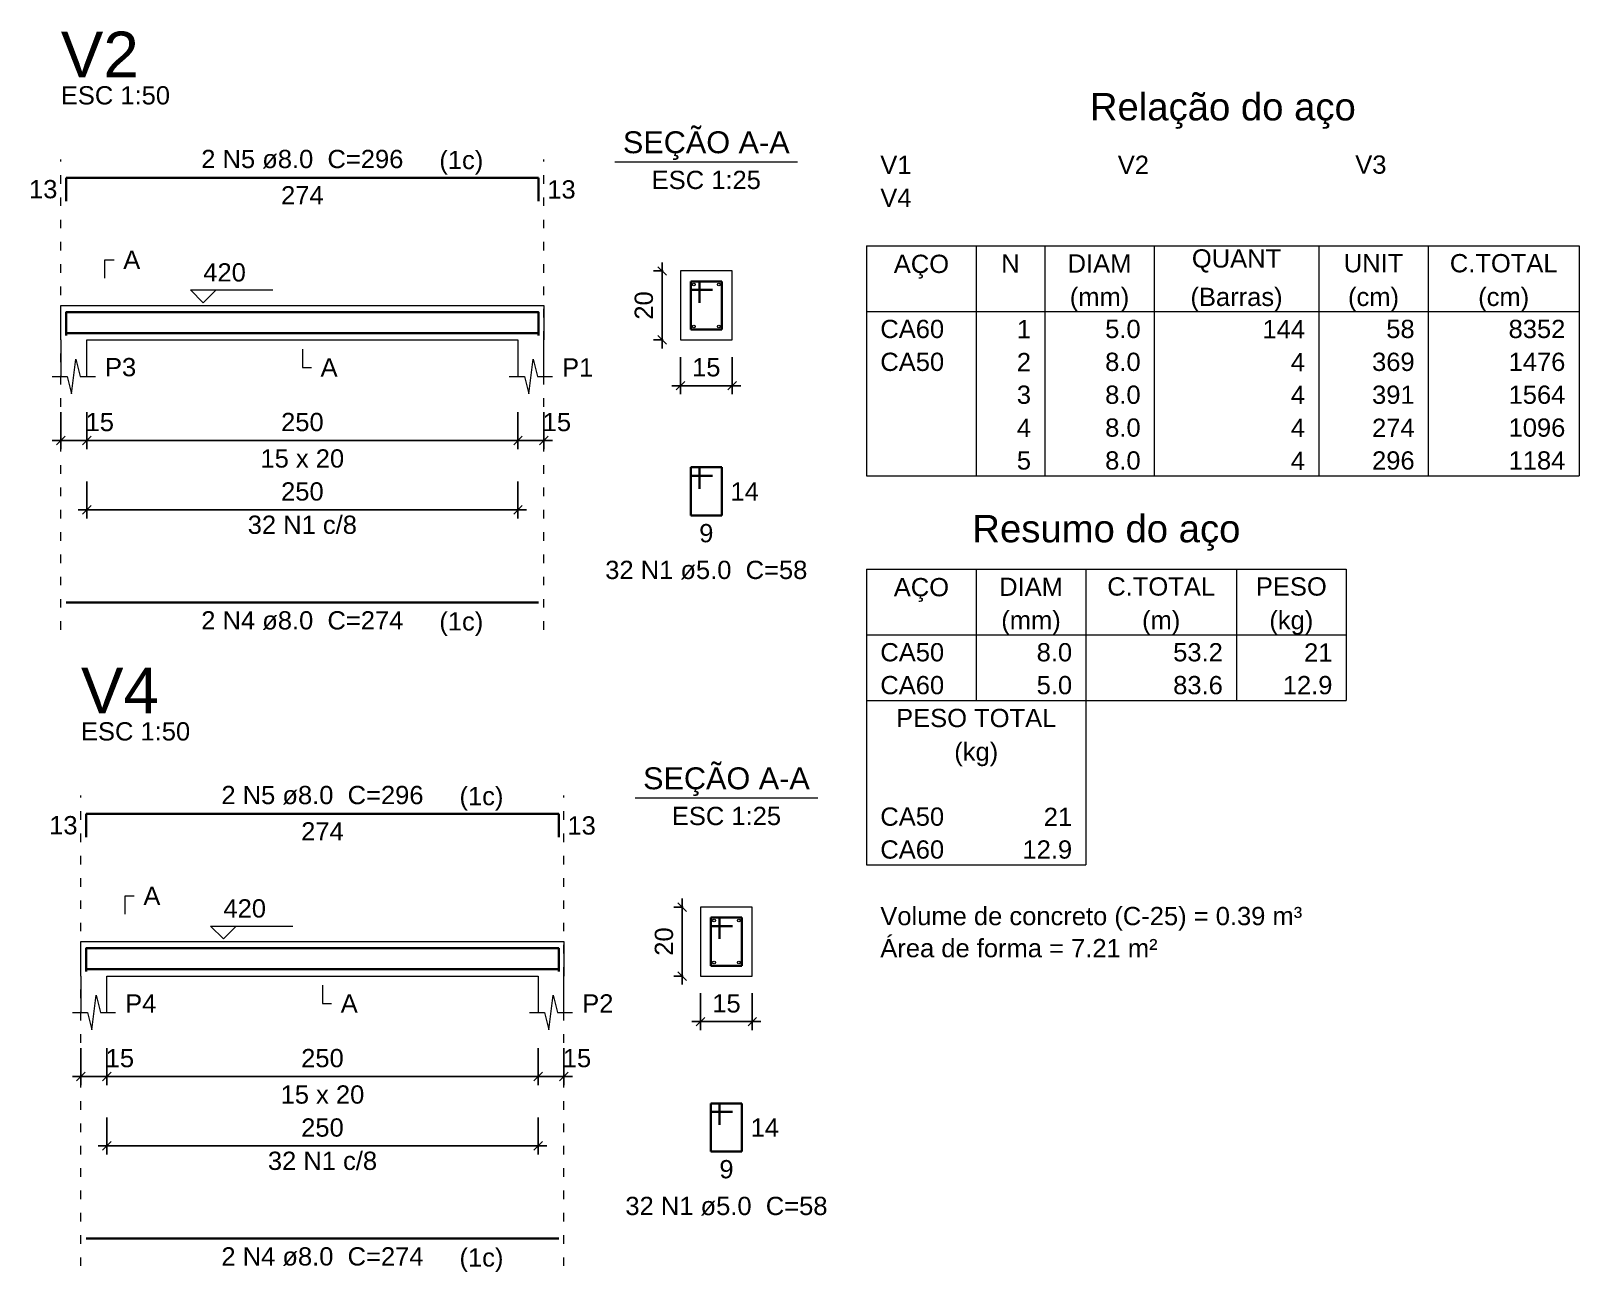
# Model space of a CAD drawing. Header units: millimetres. Extents: x 6 to 142, y -85 to 56.
# Drawn here: x 107 to 124.95, y -15.83 to -1.44 of the extents above; entities that cross this region are included whole.
import ezdxf

# ---------------------------------------------------------------- set-up
doc = ezdxf.new("R2010")
doc.units = ezdxf.units.MM
doc.linetypes.add('DOT2', pattern=[3.175, 0, -3.175])
for name, color, linetype, lineweight in [('DT-Barras na forma', 2, 'Continuous', 30), ('DT-Barras no corte', 5, 'Continuous', 5), ('DT-Barras rebatidas', 2, 'Continuous', 30), ('DT-Cotas', 9, 'Continuous', 5), ('DT-Forma', 5, 'Continuous', 5), ('DT-Pontilhado', 9, 'DOT2', 5), ('DT-Relação do aço', 9, 'Continuous', 5), ('DT-Textos', 7, 'Continuous', 5), ('DT-Título', 3, 'Continuous', 20)]:
    doc.layers.add(name, color=color, linetype=linetype, lineweight=lineweight)
doc.styles.add('Arial', font='arial.ttf')
doc.styles.get("Standard").update_dxf_attribs({"font": 'arial.ttf'})
doc.dimstyles.new('UM_25.000000', dxfattribs={"dimtxt": 0.18, "dimasz": 0.1, "dimexe": 0.1, "dimexo": 0.2, "dimgap": 0, "dimtad": 1, "dimtih": 1, "dimtoh": 1, "dimdec": 1, "dimlfac": 25, "dimzin": 0, "dimdsep": 46, "dimtxsty": 'Standard', "dimblk": 'CLOSED', "dimblk1": 'CLOSED', "dimblk2": 'CLOSED', "dimcen": 0.09, "dimdle": 0.1, "dimadec": 1, "dimazin": 2, "dimtfac": 1, "dimtdec": 4, "dimtofl": 0, "dimtmove": 0, "dimatfit": 3, "dimldrblk": 'CLOSED', "dimfxl": 1, "dimtolj": 1, "dimarcsym": 0})
doc.dimstyles.new('UM_50.000000', dxfattribs={"dimtxt": 0.18, "dimasz": 0.1, "dimexe": 0.1, "dimexo": 0.2, "dimgap": 0, "dimtad": 1, "dimtih": 1, "dimtoh": 1, "dimdec": 1, "dimlfac": 50, "dimzin": 0, "dimdsep": 46, "dimtxsty": 'Standard', "dimblk": 'CLOSED', "dimblk1": 'CLOSED', "dimblk2": 'CLOSED', "dimcen": 0.09, "dimdle": 0.1, "dimadec": 1, "dimazin": 2, "dimtfac": 1, "dimtdec": 4, "dimtofl": 0, "dimtmove": 0, "dimatfit": 3, "dimldrblk": 'CLOSED', "dimfxl": 1, "dimtolj": 1, "dimarcsym": 0})

# ---------------------------------------------------------------- blocks, each defined once
blk = doc.blocks.new('_OBLIQUE')
at = {"color": 0, "linetype": 'ByBlock', "lineweight": -2}
blk.add_line((-0.5, -0.5), (0.5, 0.5), dxfattribs=at)
blk = doc.blocks.new('*D101')
at = {"layer": 'Defpoints', "color": 0, "transparency": 16777216}
for p in [(107.582, -13.035), (107.882, -13.035), (107.882, -13.565)]:
    blk.add_point(p, dxfattribs=at)
at = {"layer": 'DT-Cotas', "color": 0, "lineweight": -2, "transparency": 16777216}
for p, q in [((107.582, -13.235), (107.582, -13.665)), ((107.882, -13.235), (107.882, -13.665)), ((107.482, -13.565), (107.982, -13.565))]:
    blk.add_line(p, q, dxfattribs=at)
at = {"layer": 'DT-Cotas', "color": 0, "lineweight": -2, "transparency": 16777216, "xscale": 0.1, "yscale": 0.1, "zscale": 0.1, "rotation": 180}
blk.add_blockref('_OBLIQUE', (107.582, -13.565), dxfattribs=at)
at = {"layer": 'DT-Cotas', "color": 0, "lineweight": -2, "transparency": 16777216, "xscale": 0.1, "yscale": 0.1, "zscale": 0.1}
blk.add_blockref('_OBLIQUE', (107.882, -13.565), dxfattribs=at)
at = {"layer": 'DT-Cotas', "transparency": 16777216, "insert": (108.033, -13.353), "char_height": 0.2118, "attachment_point": 5, "rotation": 0.0057, "style": 'Arial'}
blk.add_mtext('\\A1;15', dxfattribs=at)
blk = doc.blocks.new('*D102')
at = {"layer": 'Defpoints', "color": 0, "transparency": 16777216}
for p in [(107.882, -13.035), (112.882, -13.035), (112.882, -13.565)]:
    blk.add_point(p, dxfattribs=at)
at = {"layer": 'DT-Cotas', "color": 0, "lineweight": -2, "transparency": 16777216}
for p, q in [((107.882, -13.235), (107.882, -13.665)), ((112.882, -13.235), (112.882, -13.665)), ((107.782, -13.565), (112.982, -13.565))]:
    blk.add_line(p, q, dxfattribs=at)
at = {"layer": 'DT-Cotas', "color": 0, "lineweight": -2, "transparency": 16777216, "xscale": 0.1, "yscale": 0.1, "zscale": 0.1, "rotation": 180}
blk.add_blockref('_OBLIQUE', (107.882, -13.565), dxfattribs=at)
at = {"layer": 'DT-Cotas', "color": 0, "lineweight": -2, "transparency": 16777216, "xscale": 0.1, "yscale": 0.1, "zscale": 0.1}
blk.add_blockref('_OBLIQUE', (112.882, -13.565), dxfattribs=at)
at = {"layer": 'DT-Cotas', "transparency": 16777216, "insert": (110.382, -13.353), "char_height": 0.2118, "attachment_point": 5, "rotation": 0.0057, "style": 'Arial'}
blk.add_mtext('\\A1;250', dxfattribs=at)
blk = doc.blocks.new('*D103')
at = {"layer": 'Defpoints', "color": 0, "transparency": 16777216}
for p in [(112.882, -13.035), (113.182, -13.035), (113.182, -13.565)]:
    blk.add_point(p, dxfattribs=at)
at = {"layer": 'DT-Cotas', "color": 0, "lineweight": -2, "transparency": 16777216}
for p, q in [((112.882, -13.235), (112.882, -13.665)), ((113.182, -13.235), (113.182, -13.665)), ((112.782, -13.565), (113.282, -13.565))]:
    blk.add_line(p, q, dxfattribs=at)
at = {"layer": 'DT-Cotas', "color": 0, "lineweight": -2, "transparency": 16777216, "xscale": 0.1, "yscale": 0.1, "zscale": 0.1, "rotation": 180}
blk.add_blockref('_OBLIQUE', (112.882, -13.565), dxfattribs=at)
at = {"layer": 'DT-Cotas', "color": 0, "lineweight": -2, "transparency": 16777216, "xscale": 0.1, "yscale": 0.1, "zscale": 0.1}
blk.add_blockref('_OBLIQUE', (113.182, -13.565), dxfattribs=at)
at = {"layer": 'DT-Cotas', "transparency": 16777216, "insert": (113.333, -13.353), "char_height": 0.2118, "attachment_point": 5, "rotation": 0.0057, "style": 'Arial'}
blk.add_mtext('\\A1;15', dxfattribs=at)
blk = doc.blocks.new('*D104')
at = {"layer": 'Defpoints', "color": 0, "transparency": 16777216}
for p in [(114.554, -11.6), (114.766, -11.6), (114.766, -12.4)]:
    blk.add_point(p, dxfattribs=at)
at = {"layer": 'DT-Cotas', "color": 0, "lineweight": -2, "transparency": 16777216}
for p, q in [((114.566, -11.6), (114.454, -11.6)), ((114.554, -12.5), (114.554, -11.5)), ((114.566, -12.4), (114.454, -12.4))]:
    blk.add_line(p, q, dxfattribs=at)
at = {"layer": 'DT-Cotas', "color": 0, "lineweight": -2, "transparency": 16777216, "xscale": 0.1, "yscale": 0.1, "zscale": 0.1}
for p, rotation in [((114.554, -11.6), 90), ((114.554, -12.4), 270)]:
    blk.add_blockref('_OBLIQUE', p, dxfattribs=dict(at, rotation=rotation))
at = {"layer": 'DT-Cotas', "transparency": 16777216, "insert": (114.342, -12), "char_height": 0.2118, "attachment_point": 5, "rotation": 90, "style": 'Arial'}
blk.add_mtext('\\A1;20', dxfattribs=at)
blk = doc.blocks.new('*D105')
at = {"layer": 'Defpoints', "color": 0, "transparency": 16777216}
for p in [(114.766, -12.4), (115.366, -12.4), (115.366, -12.929)]:
    blk.add_point(p, dxfattribs=at)
at = {"layer": 'DT-Cotas', "color": 0, "lineweight": -2, "transparency": 16777216}
for p, q in [((114.766, -12.6), (114.766, -13.029)), ((115.366, -12.6), (115.366, -13.029)), ((114.666, -12.929), (115.466, -12.929))]:
    blk.add_line(p, q, dxfattribs=at)
at = {"layer": 'DT-Cotas', "color": 0, "lineweight": -2, "transparency": 16777216, "xscale": 0.1, "yscale": 0.1, "zscale": 0.1, "rotation": 180}
blk.add_blockref('_OBLIQUE', (114.766, -12.929), dxfattribs=at)
at = {"layer": 'DT-Cotas', "color": 0, "lineweight": -2, "transparency": 16777216, "xscale": 0.1, "yscale": 0.1, "zscale": 0.1}
blk.add_blockref('_OBLIQUE', (115.366, -12.929), dxfattribs=at)
at = {"layer": 'DT-Cotas', "transparency": 16777216, "insert": (115.066, -12.718), "char_height": 0.2118, "attachment_point": 5, "rotation": 0.0057, "style": 'Arial'}
blk.add_mtext('\\A1;15', dxfattribs=at)
blk = doc.blocks.new('*D106')
at = {"layer": 'Defpoints', "color": 0, "transparency": 16777216}
for p in [(107.882, -13.84), (112.882, -13.84), (112.882, -14.37)]:
    blk.add_point(p, dxfattribs=at)
at = {"layer": 'DT-Cotas', "color": 0, "lineweight": -2, "transparency": 16777216}
for p, q in [((107.882, -14.04), (107.882, -14.47)), ((112.882, -14.04), (112.882, -14.47)), ((107.782, -14.37), (112.982, -14.37))]:
    blk.add_line(p, q, dxfattribs=at)
at = {"layer": 'DT-Cotas', "color": 0, "lineweight": -2, "transparency": 16777216, "xscale": 0.1, "yscale": 0.1, "zscale": 0.1, "rotation": 180}
blk.add_blockref('_OBLIQUE', (107.882, -14.37), dxfattribs=at)
at = {"layer": 'DT-Cotas', "color": 0, "lineweight": -2, "transparency": 16777216, "xscale": 0.1, "yscale": 0.1, "zscale": 0.1}
blk.add_blockref('_OBLIQUE', (112.882, -14.37), dxfattribs=at)
at = {"layer": 'DT-Cotas', "transparency": 16777216, "insert": (110.382, -14.158), "char_height": 0.2118, "attachment_point": 5, "rotation": 0.0057, "style": 'Arial'}
blk.add_mtext('\\A1;250', dxfattribs=at)
blk = doc.blocks.new('*D116')
at = {"layer": 'Defpoints', "color": 0, "transparency": 16777216}
for p in [(107.349, -5.66), (107.649, -5.66), (107.649, -6.189)]:
    blk.add_point(p, dxfattribs=at)
at = {"layer": 'DT-Cotas', "color": 0, "lineweight": -2, "transparency": 16777216}
for p, q in [((107.349, -5.86), (107.349, -6.289)), ((107.649, -5.86), (107.649, -6.289)), ((107.249, -6.189), (107.749, -6.189))]:
    blk.add_line(p, q, dxfattribs=at)
at = {"layer": 'DT-Cotas', "color": 0, "lineweight": -2, "transparency": 16777216, "xscale": 0.1, "yscale": 0.1, "zscale": 0.1, "rotation": 180}
blk.add_blockref('_OBLIQUE', (107.349, -6.189), dxfattribs=at)
at = {"layer": 'DT-Cotas', "color": 0, "lineweight": -2, "transparency": 16777216, "xscale": 0.1, "yscale": 0.1, "zscale": 0.1}
blk.add_blockref('_OBLIQUE', (107.649, -6.189), dxfattribs=at)
at = {"layer": 'DT-Cotas', "transparency": 16777216, "insert": (107.8, -5.977), "char_height": 0.2118, "attachment_point": 5, "rotation": 0.0057, "style": 'Arial'}
blk.add_mtext('\\A1;15', dxfattribs=at)
blk = doc.blocks.new('*D117')
at = {"layer": 'Defpoints', "color": 0, "transparency": 16777216}
for p in [(107.649, -5.66), (112.649, -5.66), (112.649, -6.189)]:
    blk.add_point(p, dxfattribs=at)
at = {"layer": 'DT-Cotas', "color": 0, "lineweight": -2, "transparency": 16777216}
for p, q in [((107.649, -5.86), (107.649, -6.289)), ((112.649, -5.86), (112.649, -6.289)), ((107.549, -6.189), (112.749, -6.189))]:
    blk.add_line(p, q, dxfattribs=at)
at = {"layer": 'DT-Cotas', "color": 0, "lineweight": -2, "transparency": 16777216, "xscale": 0.1, "yscale": 0.1, "zscale": 0.1, "rotation": 180}
blk.add_blockref('_OBLIQUE', (107.649, -6.189), dxfattribs=at)
at = {"layer": 'DT-Cotas', "color": 0, "lineweight": -2, "transparency": 16777216, "xscale": 0.1, "yscale": 0.1, "zscale": 0.1}
blk.add_blockref('_OBLIQUE', (112.649, -6.189), dxfattribs=at)
at = {"layer": 'DT-Cotas', "transparency": 16777216, "insert": (110.149, -5.977), "char_height": 0.2118, "attachment_point": 5, "rotation": 0.0057, "style": 'Arial'}
blk.add_mtext('\\A1;250', dxfattribs=at)
blk = doc.blocks.new('*D118')
at = {"layer": 'Defpoints', "color": 0, "transparency": 16777216}
for p in [(112.649, -5.66), (112.949, -5.66), (112.949, -6.189)]:
    blk.add_point(p, dxfattribs=at)
at = {"layer": 'DT-Cotas', "color": 0, "lineweight": -2, "transparency": 16777216}
for p, q in [((112.649, -5.86), (112.649, -6.289)), ((112.949, -5.86), (112.949, -6.289)), ((112.549, -6.189), (113.049, -6.189))]:
    blk.add_line(p, q, dxfattribs=at)
at = {"layer": 'DT-Cotas', "color": 0, "lineweight": -2, "transparency": 16777216, "xscale": 0.1, "yscale": 0.1, "zscale": 0.1, "rotation": 180}
blk.add_blockref('_OBLIQUE', (112.649, -6.189), dxfattribs=at)
at = {"layer": 'DT-Cotas', "color": 0, "lineweight": -2, "transparency": 16777216, "xscale": 0.1, "yscale": 0.1, "zscale": 0.1}
blk.add_blockref('_OBLIQUE', (112.949, -6.189), dxfattribs=at)
at = {"layer": 'DT-Cotas', "transparency": 16777216, "insert": (113.1, -5.977), "char_height": 0.2118, "attachment_point": 5, "rotation": 0.0057, "style": 'Arial'}
blk.add_mtext('\\A1;15', dxfattribs=at)
blk = doc.blocks.new('*D107')
at = {"layer": 'Defpoints', "color": 0, "transparency": 16777216}
for p in [(114.321, -4.224), (114.532, -4.224), (114.532, -5.024)]:
    blk.add_point(p, dxfattribs=at)
at = {"layer": 'DT-Cotas', "color": 0, "lineweight": -2, "transparency": 16777216}
for p, q in [((114.321, -5.124), (114.321, -4.124)), ((114.332, -4.224), (114.221, -4.224)), ((114.332, -5.024), (114.221, -5.024))]:
    blk.add_line(p, q, dxfattribs=at)
at = {"layer": 'DT-Cotas', "color": 0, "lineweight": -2, "transparency": 16777216, "xscale": 0.1, "yscale": 0.1, "zscale": 0.1}
for p, rotation in [((114.321, -4.224), 90), ((114.321, -5.024), 270)]:
    blk.add_blockref('_OBLIQUE', p, dxfattribs=dict(at, rotation=rotation))
at = {"layer": 'DT-Cotas', "transparency": 16777216, "insert": (114.109, -4.624), "char_height": 0.2118, "attachment_point": 5, "rotation": 90, "style": 'Arial'}
blk.add_mtext('\\A1;20', dxfattribs=at)
blk = doc.blocks.new('*D108')
at = {"layer": 'Defpoints', "color": 0, "transparency": 16777216}
for p in [(114.532, -5.024), (115.132, -5.024), (115.132, -5.554)]:
    blk.add_point(p, dxfattribs=at)
at = {"layer": 'DT-Cotas', "color": 0, "lineweight": -2, "transparency": 16777216}
for p, q in [((114.532, -5.224), (114.532, -5.654)), ((115.132, -5.224), (115.132, -5.654)), ((114.432, -5.554), (115.232, -5.554))]:
    blk.add_line(p, q, dxfattribs=at)
at = {"layer": 'DT-Cotas', "color": 0, "lineweight": -2, "transparency": 16777216, "xscale": 0.1, "yscale": 0.1, "zscale": 0.1, "rotation": 180}
blk.add_blockref('_OBLIQUE', (114.532, -5.554), dxfattribs=at)
at = {"layer": 'DT-Cotas', "color": 0, "lineweight": -2, "transparency": 16777216, "xscale": 0.1, "yscale": 0.1, "zscale": 0.1}
blk.add_blockref('_OBLIQUE', (115.132, -5.554), dxfattribs=at)
at = {"layer": 'DT-Cotas', "transparency": 16777216, "insert": (114.832, -5.342), "char_height": 0.2118, "attachment_point": 5, "rotation": 0.0057, "style": 'Arial'}
blk.add_mtext('\\A1;15', dxfattribs=at)
blk = doc.blocks.new('*D109')
at = {"layer": 'Defpoints', "color": 0, "transparency": 16777216}
for p in [(107.649, -6.464), (112.649, -6.464), (112.649, -6.994)]:
    blk.add_point(p, dxfattribs=at)
at = {"layer": 'DT-Cotas', "color": 0, "lineweight": -2, "transparency": 16777216}
for p, q in [((107.649, -6.664), (107.649, -7.094)), ((112.649, -6.664), (112.649, -7.094)), ((107.549, -6.994), (112.749, -6.994))]:
    blk.add_line(p, q, dxfattribs=at)
at = {"layer": 'DT-Cotas', "color": 0, "lineweight": -2, "transparency": 16777216, "xscale": 0.1, "yscale": 0.1, "zscale": 0.1, "rotation": 180}
blk.add_blockref('_OBLIQUE', (107.649, -6.994), dxfattribs=at)
at = {"layer": 'DT-Cotas', "color": 0, "lineweight": -2, "transparency": 16777216, "xscale": 0.1, "yscale": 0.1, "zscale": 0.1}
blk.add_blockref('_OBLIQUE', (112.649, -6.994), dxfattribs=at)
at = {"layer": 'DT-Cotas', "transparency": 16777216, "insert": (110.149, -6.782), "char_height": 0.2118, "attachment_point": 5, "rotation": 0.0057, "style": 'Arial'}
blk.add_mtext('\\A1;250', dxfattribs=at)

msp = doc.modelspace()

# ---------------------------------------------------------------- linework, layer by layer
at = {"layer": 'DT-Barras na forma'}
for p, q in [((114.7524, -4.3442), (114.6524, -4.3442)), ((114.6524, -4.3442), (114.6524, -4.9042)), ((115.0124, -4.3442), (114.6524, -4.3442)), ((114.6524, -4.3442), (114.6524, -4.4442)), ((114.6524, -4.4442), (114.9024, -4.4442)), ((114.7524, -4.5942), (114.7524, -4.3442)), ((115.0124, -4.9042), (115.0124, -4.3442)), ((114.6524, -4.9042), (115.0124, -4.9042)), ((114.986, -11.7199), (114.886, -11.7199)), ((114.886, -11.7199), (114.886, -12.2799)), ((115.246, -11.7199), (114.886, -11.7199)), ((114.886, -11.7199), (114.886, -11.8199)), ((114.886, -11.8199), (115.136, -11.8199)), ((114.986, -11.9699), (114.986, -11.7199)), ((115.246, -12.2799), (115.246, -11.7199)), ((114.886, -12.2799), (115.246, -12.2799))]:
    msp.add_line(p, q, dxfattribs=at)
for points in [[(107.4085, -4.972), (107.4085, -4.7022), (112.8885, -4.7022), (112.8885, -4.972)], [(107.4085, -4.9462), (112.8885, -4.9462)], [(107.6421, -12.3477), (107.6421, -12.0779), (113.1221, -12.0779), (113.1221, -12.3477)], [(107.6421, -12.3219), (113.1221, -12.3219)]]:
    msp.add_lwpolyline(points, dxfattribs=at)
at = {"layer": 'DT-Barras no corte'}
for centre in [(114.6884, -4.3802), (114.9764, -4.3802), (114.6884, -4.8682), (114.9764, -4.8682), (114.922, -11.7559), (115.21, -11.7559), (114.922, -12.2439), (115.21, -12.2439)]:
    msp.add_circle(centre, 0.016, dxfattribs=at)
at = {"layer": 'DT-Barras rebatidas'}
for p, q in [((107.4085, -3.413), (107.4085, -3.1432)), ((107.4085, -3.1432), (112.8885, -3.1432)), ((112.8885, -3.1432), (112.8885, -3.413)), ((114.7524, -6.5009), (114.6524, -6.5009)), ((114.6524, -6.5009), (114.6524, -7.0609)), ((115.0124, -6.5009), (114.6524, -6.5009)), ((114.6524, -6.5009), (114.6524, -6.6009)), ((114.6524, -6.6009), (114.9024, -6.6009)), ((114.7524, -6.7509), (114.7524, -6.5009)), ((115.0124, -7.0609), (115.0124, -6.5009)), ((114.6524, -7.0609), (115.0124, -7.0609)), ((107.4085, -8.069), (112.8885, -8.069)), ((107.6421, -10.7887), (107.6421, -10.5189)), ((107.6421, -10.5189), (113.1221, -10.5189)), ((113.1221, -10.5189), (113.1221, -10.7887)), ((114.986, -13.8766), (114.886, -13.8766)), ((114.886, -13.8766), (114.886, -14.4366)), ((115.246, -13.8766), (114.886, -13.8766)), ((114.886, -13.8766), (114.886, -13.9766)), ((114.886, -13.9766), (115.136, -13.9766)), ((114.986, -14.1266), (114.986, -13.8766)), ((115.246, -14.4366), (115.246, -13.8766)), ((114.886, -14.4366), (115.246, -14.4366)), ((107.6421, -15.4447), (113.1221, -15.4447))]:
    msp.add_line(p, q, dxfattribs=at)
at = {"layer": 'DT-Forma'}
for p, q in [((115.1324, -4.2242), (114.5324, -4.2242)), ((114.5324, -4.2242), (114.5324, -5.0242)), ((115.1324, -5.0242), (115.1324, -4.2242)), ((107.3485, -4.6242), (107.6485, -4.6242)), ((107.6485, -4.6242), (112.6485, -4.6242)), ((112.6485, -4.6242), (112.9485, -4.6242)), ((107.3485, -5.0242), (107.3485, -5.4478)), ((107.6485, -5.4478), (107.6485, -5.0242)), ((107.6485, -5.0242), (112.6485, -5.0242)), ((112.6485, -5.0242), (112.6485, -5.4478)), ((112.9485, -5.4478), (112.9485, -5.0242)), ((114.5324, -5.0242), (115.1324, -5.0242)), ((107.4735, -5.6478), (107.5235, -5.2478)), ((107.5235, -5.2478), (107.5735, -5.4478)), ((112.7735, -5.6478), (112.8235, -5.2478)), ((112.8235, -5.2478), (112.8735, -5.4478)), ((107.2485, -5.4478), (107.4235, -5.4478)), ((107.4235, -5.4478), (107.4735, -5.6478)), ((107.5735, -5.4478), (107.7485, -5.4478)), ((112.5485, -5.4478), (112.7235, -5.4478)), ((112.7235, -5.4478), (112.7735, -5.6478)), ((112.8735, -5.4478), (113.0485, -5.4478)), ((115.366, -11.5999), (114.766, -11.5999)), ((114.766, -11.5999), (114.766, -12.3999)), ((115.366, -12.3999), (115.366, -11.5999)), ((107.5821, -11.9999), (107.8821, -11.9999)), ((107.8821, -11.9999), (112.8821, -11.9999)), ((112.8821, -11.9999), (113.1821, -11.9999)), ((107.5821, -12.3999), (107.5821, -12.8235)), ((107.8821, -12.8235), (107.8821, -12.3999)), ((107.8821, -12.3999), (112.8821, -12.3999)), ((112.8821, -12.3999), (112.8821, -12.8235)), ((113.1821, -12.8235), (113.1821, -12.3999)), ((114.766, -12.3999), (115.366, -12.3999)), ((107.7071, -13.0235), (107.7571, -12.6235)), ((107.7571, -12.6235), (107.8071, -12.8235)), ((113.0071, -13.0235), (113.0571, -12.6235)), ((113.0571, -12.6235), (113.1071, -12.8235)), ((107.4821, -12.8235), (107.6571, -12.8235)), ((107.6571, -12.8235), (107.7071, -13.0235)), ((107.8071, -12.8235), (107.9821, -12.8235)), ((112.7821, -12.8235), (112.9571, -12.8235)), ((112.9571, -12.8235), (113.0071, -13.0235)), ((113.1071, -12.8235), (113.2821, -12.8235))]:
    msp.add_line(p, q, dxfattribs=at)
at = {"layer": 'DT-Forma', "linetype": 'Continuous'}
for p, q in [((107.3485, -5.0242), (107.3485, -4.6242)), ((112.9485, -4.6242), (112.9485, -5.0242)), ((107.5821, -12.3999), (107.5821, -11.9999)), ((113.1821, -11.9999), (113.1821, -12.3999))]:
    msp.add_line(p, q, dxfattribs=at)
at = {"layer": 'DT-Pontilhado', "ltscale": 0.05}
for p, q in [((107.3485, -8.3867), (107.3485, -2.9314)), ((112.9485, -8.3867), (112.9485, -2.9314)), ((107.5821, -15.7624), (107.5821, -10.3071)), ((113.1821, -15.7624), (113.1821, -10.3071))]:
    msp.add_line(p, q, dxfattribs=at)
at = {"layer": 'DT-Relação do aço', "linetype": 'Continuous'}
for p, q in [((116.6911, -3.9313), (124.9513, -3.9313)), ((116.6911, -3.9313), (116.6911, -4.6938)), ((117.9619, -3.9313), (117.9619, -4.6938)), ((118.7561, -3.9313), (118.7561, -4.6938)), ((120.0269, -3.9313), (120.0269, -4.6938)), ((121.9331, -3.9313), (121.9331, -4.6938)), ((123.2039, -3.9313), (123.2039, -4.6938)), ((124.9513, -3.9313), (124.9513, -4.6938)), ((116.6911, -4.6938), (124.9513, -4.6938)), ((116.6911, -4.6938), (116.6911, -6.6)), ((117.9619, -4.6938), (117.9619, -6.6)), ((118.7561, -4.6938), (118.7561, -6.6)), ((120.0269, -4.6938), (120.0269, -6.6)), ((121.9331, -4.6938), (121.9331, -6.6)), ((123.2039, -4.6938), (123.2039, -6.6)), ((124.9513, -4.6938), (124.9513, -6.6)), ((116.6911, -6.6), (124.9513, -6.6)), ((116.6911, -7.6802), (122.2508, -7.6802)), ((116.6911, -7.6802), (116.6911, -8.4426)), ((117.9619, -7.6802), (117.9619, -8.4426)), ((119.2327, -7.6802), (119.2327, -8.4426)), ((120.98, -7.6802), (120.98, -8.4426)), ((122.2508, -7.6802), (122.2508, -8.4426)), ((116.6911, -8.4426), (122.2508, -8.4426)), ((116.6911, -8.4426), (116.6911, -9.2051)), ((117.9619, -8.4426), (117.9619, -9.2051)), ((119.2327, -8.4426), (119.2327, -9.2051)), ((120.98, -8.4426), (120.98, -9.2051)), ((122.2508, -8.4426), (122.2508, -9.2051)), ((116.6911, -9.2051), (122.2508, -9.2051)), ((116.6911, -9.2051), (116.6911, -10.3488)), ((119.2327, -9.2051), (119.2327, -10.3488)), ((116.6911, -10.3488), (116.6911, -11.1113)), ((119.2327, -10.3488), (119.2327, -11.1113)), ((116.6911, -11.1113), (119.2327, -11.1113))]:
    msp.add_line(p, q, dxfattribs=at)
at = {"layer": 'DT-Textos'}
for p, q in [((113.7734, -2.9593), (115.8914, -2.9593)), ((114.007, -10.335), (116.125, -10.335))]:
    msp.add_line(p, q, dxfattribs=at)
for points in [[(107.8603, -4.3065), (107.8603, -4.0947), (107.9662, -4.0947)], [(109.1485, -4.4442), (109.0003, -4.5924), (108.852, -4.4442), (109.8051, -4.4442)], [(110.1485, -5.1301), (110.1485, -5.3419), (110.2544, -5.3419)], [(108.0939, -11.6822), (108.0939, -11.4704), (108.1998, -11.4704)], [(109.3821, -11.8199), (109.2339, -11.9681), (109.0856, -11.8199), (110.0387, -11.8199)], [(110.3821, -12.5058), (110.3821, -12.7176), (110.488, -12.7176)]]:
    msp.add_lwpolyline(points, dxfattribs=at)

# ---------------------------------------------------------------- texts
at = {"layer": 'DT-Barras rebatidas', "color": 7, "char_height": 0.2118, "line_spacing_factor": 0.9, "style": 'Arial'}
for s, insert, width, attachment_point in [('2 N5 ø8.0  C=296', (110.1481, -3.0369), 4.06656, 8), ('13', (107.3086, -3.384), 0.90832, 9), ('13', (112.9885, -3.1722), 0.90832, 1), ('274', (110.1485, -3.2405), 1.16248, 2), ('14', (115.1125, -6.675), 0.90832, 1), ('32 N1 c/8', (110.1485, -7.2756), 2.28744, 8), ('9', (114.8324, -7.1582), 0.65416, 2), ('32 N1 ø5.0  C=58', (114.8321, -7.8019), 4.06656, 8), ('2 N4 ø8.0  C=274', (110.1481, -8.3869), 4.06656, 8), ('2 N5 ø8.0  C=296', (110.3817, -10.4126), 4.06656, 8), ('13', (107.5422, -10.7597), 0.90832, 9), ('13', (113.2221, -10.5479), 0.90832, 1), ('274', (110.3821, -10.6162), 1.16248, 2), ('14', (115.3461, -14.0507), 0.90832, 1), ('32 N1 c/8', (110.3821, -14.6513), 2.28744, 8), ('9', (115.066, -14.5339), 0.65416, 2), ('32 N1 ø5.0  C=58', (115.0657, -15.1776), 4.06656, 8), ('2 N4 ø8.0  C=274', (110.3817, -15.7626), 4.06656, 8)]:
    msp.add_mtext(s, dxfattribs=dict(at, insert=insert, width=width, attachment_point=attachment_point))
at = {"layer": 'DT-Relação do aço', "color": 7, "line_spacing_factor": 0.9, "style": 'Arial'}
for s, insert, char_height, width, attachment_point in [('Relação do aço', (120.8212, -2.5758), 0.3177, 5.33736, 8), ('V1', (116.8499, -3.0989), 0.2118, 0.50832, 7), ('V2', (119.6033, -3.0989), 0.2118, 0.50832, 7), ('V3', (122.3567, -3.0989), 0.2118, 0.50832, 7), ('V4', (116.8499, -3.4802), 0.2118, 0.50832, 7), ('AÇO', (117.3265, -4.3125), 0.2118, 0.76248, 8), ('N', (118.359, -4.2426), 0.2118, 0.25416, 8), ('DIAM', (119.3915, -4.2426), 0.2118, 1.01664, 8), ('QUANT', (120.98, -4.2426), 0.2118, 1.2708, 8), ('UNIT', (122.5685, -4.2426), 0.2118, 1.01664, 8), ('C.TOTAL', (124.0776, -4.2426), 0.2118, 1.77912, 8), ('(mm)', (119.3915, -4.6938), 0.2118, 1.01664, 8), ('(Barras)', (120.98, -4.6938), 0.2118, 2.03328, 8), ('(cm)', (122.5685, -4.6938), 0.2118, 1.01664, 8), ('(cm)', (124.0776, -4.6938), 0.2118, 1.01664, 8), ('CA60', (116.8499, -5.0051), 0.2118, 1.01664, 7), ('1', (118.5973, -5.0051), 0.2118, 0.25416, 9), ('5.0', (119.8681, -5.0051), 0.2118, 0.76248, 9), ('144', (121.7743, -5.0051), 0.2118, 0.76248, 9), ('58', (123.0451, -5.0051), 0.2118, 0.50832, 9), ('8352', (124.7924, -5.0051), 0.2118, 1.01664, 9), ('CA50', (116.8499, -5.3864), 0.2118, 1.01664, 7), ('2', (118.5973, -5.3864), 0.2118, 0.25416, 9), ('8.0', (119.8681, -5.3864), 0.2118, 0.76248, 9), ('4', (121.7743, -5.3864), 0.2118, 0.25416, 9), ('369', (123.0451, -5.3864), 0.2118, 0.76248, 9), ('1476', (124.7924, -5.3864), 0.2118, 1.01664, 9), ('3', (118.5973, -5.7676), 0.2118, 0.25416, 9), ('8.0', (119.8681, -5.7676), 0.2118, 0.76248, 9), ('4', (121.7743, -5.7676), 0.2118, 0.25416, 9), ('391', (123.0451, -5.7676), 0.2118, 0.76248, 9), ('1564', (124.7924, -5.7676), 0.2118, 1.01664, 9), ('4', (118.5973, -6.1488), 0.2118, 0.25416, 9), ('8.0', (119.8681, -6.1488), 0.2118, 0.76248, 9), ('4', (121.7743, -6.1488), 0.2118, 0.25416, 9), ('274', (123.0451, -6.1488), 0.2118, 0.76248, 9), ('1096', (124.7924, -6.1488), 0.2118, 1.01664, 9), ('5', (118.5973, -6.5301), 0.2118, 0.25416, 9), ('8.0', (119.8681, -6.5301), 0.2118, 0.76248, 9), ('4', (121.7743, -6.5301), 0.2118, 0.25416, 9), ('296', (123.0451, -6.5301), 0.2118, 0.76248, 9), ('1184', (124.7924, -6.5301), 0.2118, 1.01664, 9), ('Resumo do aço', (119.4709, -7.4684), 0.3177, 4.95612, 8), ('AÇO', (117.3265, -8.0614), 0.2118, 0.76248, 8), ('DIAM', (118.5973, -7.9915), 0.2118, 1.01664, 8), ('C.TOTAL', (120.1063, -7.9915), 0.2118, 1.77912, 8), ('PESO', (121.6154, -7.9915), 0.2118, 1.01664, 8), ('(mm)', (118.5973, -8.4426), 0.2118, 1.01664, 8), ('(m)', (120.1063, -8.4426), 0.2118, 0.76248, 8), ('(kg)', (121.6154, -8.4426), 0.2118, 1.01664, 8), ('CA50', (116.8499, -8.754), 0.2118, 1.01664, 7), ('8.0', (119.0738, -8.754), 0.2118, 0.76248, 9), ('53.2', (120.8212, -8.754), 0.2118, 1.01664, 9), ('21', (122.092, -8.754), 0.2118, 0.50832, 9), ('CA60', (116.8499, -9.1352), 0.2118, 1.01664, 7), ('5.0', (119.0738, -9.1352), 0.2118, 0.76248, 9), ('83.6', (120.8212, -9.1352), 0.2118, 1.01664, 9), ('12.9', (122.092, -9.1352), 0.2118, 1.01664, 9), ('PESO TOTAL', (117.9619, -9.5165), 0.2118, 2.5416, 8), ('(kg)', (117.9619, -9.9676), 0.2118, 1.01664, 8), ('CA50', (116.8499, -10.6602), 0.2118, 1.01664, 7), ('21', (119.0738, -10.6602), 0.2118, 0.50832, 9), ('CA60', (116.8499, -11.0414), 0.2118, 1.01664, 7), ('12.9', (119.0738, -11.0414), 0.2118, 1.01664, 9), ('Volume de concreto (C-25) = 0.39 m³', (116.8499, -11.8738), 0.2118, 8.8956, 7), ('Área de forma = 7.21 m²', (116.8499, -12.1851), 0.2118, 5.84568, 7)]:
    msp.add_mtext(s, dxfattribs=dict(at, insert=insert, char_height=char_height, width=width, attachment_point=attachment_point))
at = {"layer": 'DT-Textos', "line_spacing_factor": 0.798, "style": 'Arial'}
for s, insert, char_height, width, attachment_point in [('ESC 1:50', (107.3481, -2.2959), 0.2118, 2.03328, 7), ('SEÇÃO A-A', (114.8321, -2.9368), 0.25416, 2.744928, 8), ('(1c)', (111.7371, -3.1068), 0.2118, 1.01664, 7), ('ESC 1:25', (114.8321, -3.2769), 0.2118, 2.03328, 8), ('A', (108.0721, -4.2009), 0.2118, 0.25416, 7), ('420', (109.0001, -4.3489), 0.2118, 0.76248, 7), ('P3', (107.8601, -5.4479), 0.2118, 0.50832, 7), ('A', (110.3601, -5.4479), 0.2118, 0.25416, 7), ('P1', (113.1601, -5.4479), 0.2118, 0.50832, 7), ('15 x 20', (110.1481, -6.5069), 0.2118, 1.77912, 8), ('(1c)', (111.7371, -8.4568), 0.2118, 1.01664, 7), ('ESC 1:50', (107.5817, -9.6716), 0.2118, 2.03328, 7), ('SEÇÃO A-A', (115.0657, -10.3125), 0.25416, 2.744928, 8), ('(1c)', (111.9707, -10.4825), 0.2118, 1.01664, 7), ('ESC 1:25', (115.0657, -10.6526), 0.2118, 2.03328, 8), ('A', (108.3057, -11.5766), 0.2118, 0.25416, 7), ('420', (109.2337, -11.7246), 0.2118, 0.76248, 7), ('P4', (108.0937, -12.8236), 0.2118, 0.50832, 7), ('A', (110.5937, -12.8236), 0.2118, 0.25416, 7), ('P2', (113.3937, -12.8236), 0.2118, 0.50832, 7), ('15 x 20', (110.3817, -13.8826), 0.2118, 1.77912, 8), ('(1c)', (111.9707, -15.8325), 0.2118, 1.01664, 7)]:
    msp.add_mtext(s, dxfattribs=dict(at, insert=insert, char_height=char_height, width=width, attachment_point=attachment_point))
at = {"layer": 'DT-Título', "char_height": 0.5295, "width": 1.2708, "attachment_point": 7, "line_spacing_factor": 0.798, "style": 'Arial'}
for s, insert in [('V2', (107.3481, -1.9781)), ('V4', (107.5817, -9.3538))]:
    msp.add_mtext(s, dxfattribs=dict(at, insert=insert))

# ---------------------------------------------------------------- dimensions: what is measured, and where the dimension line sits
at = {"layer": 'DT-Cotas'}
for base, p1, p2, picture, middle in [((114.3206, -4.2242), (114.5324, -5.0242), (114.5324, -4.2242), '*D107', (114.1088, -4.6242)), ((114.5542, -11.5999), (114.766, -12.3999), (114.766, -11.5999), '*D104', (114.3424, -11.9999))]:
    dim = msp.add_linear_dim(base=base, p1=p1, p2=p2, angle=90, dimstyle='UM_25.000000', override={"dimtxt": 0.2118, "dimasz": 0.1, "dimexe": 0.1, "dimexo": 0.2, "dimtad": 1, "dimtih": 0, "dimtoh": 0, "dimdec": 1, "dimlfac": 25, "dimzin": 8, "dimtxsty": 'Arial', "dimblk": 'OBLIQUE', "dimblk1": 'OBLIQUE', "dimblk2": 'OBLIQUE', "dimsah": 1, "dimdle": 0.1, "dimse1": 0, "dimse2": 0, "dimclrt": 256, "dimadec": 1, "dimazin": 3, "dimtmove": 2, "dimldrblk": 'OBLIQUE'}, dxfattribs=at)
    dim.commit()
    dim.dimension.update_dxf_attribs({"geometry": picture, "text_midpoint": middle, "dimtype": 160, "text_rotation": 90})
for base, p1, p2, dimstyle, override, picture, middle in [((115.1324, -5.5537), (114.5324, -5.0242), (115.1324, -5.0242), 'UM_25.000000', {"dimtxt": 0.2118, "dimasz": 0.1, "dimexe": 0.1, "dimexo": 0.2, "dimtad": 1, "dimtih": 0, "dimtoh": 0, "dimdec": 1, "dimlfac": 25, "dimzin": 8, "dimtxsty": 'Arial', "dimblk": 'OBLIQUE', "dimblk1": 'OBLIQUE', "dimblk2": 'OBLIQUE', "dimsah": 1, "dimdle": 0.1, "dimse1": 0, "dimse2": 0, "dimclrt": 256, "dimadec": 1, "dimazin": 3, "dimtmove": 2, "dimldrblk": 'OBLIQUE'}, '*D108', (114.8324, -5.3419)), ((107.6485, -6.1891), (107.3485, -5.6596), (107.6485, -5.6596), 'UM_50.000000', {"dimtxt": 0.2118, "dimasz": 0.1, "dimexe": 0.1, "dimexo": 0.2, "dimtad": 1, "dimtih": 0, "dimtoh": 0, "dimdec": 1, "dimlfac": 50, "dimzin": 8, "dimtxsty": 'Arial', "dimblk": 'OBLIQUE', "dimblk1": 'OBLIQUE', "dimblk2": 'OBLIQUE', "dimsah": 1, "dimdle": 0.1, "dimse1": 0, "dimse2": 0, "dimclrt": 256, "dimadec": 1, "dimazin": 3, "dimtmove": 2, "dimldrblk": 'OBLIQUE'}, '*D116', (107.7996, -5.9773)), ((112.6485, -6.1891), (107.6485, -5.6596), (112.6485, -5.6596), 'UM_50.000000', {"dimtxt": 0.2118, "dimasz": 0.1, "dimexe": 0.1, "dimexo": 0.2, "dimtad": 1, "dimtih": 0, "dimtoh": 0, "dimdec": 1, "dimlfac": 50, "dimzin": 8, "dimtxsty": 'Arial', "dimblk": 'OBLIQUE', "dimblk1": 'OBLIQUE', "dimblk2": 'OBLIQUE', "dimsah": 1, "dimdle": 0.1, "dimse1": 0, "dimse2": 0, "dimclrt": 256, "dimadec": 1, "dimazin": 3, "dimtmove": 2, "dimldrblk": 'OBLIQUE'}, '*D117', (110.1485, -5.9773)), ((112.9485, -6.1891), (112.6485, -5.6596), (112.9485, -5.6596), 'UM_50.000000', {"dimtxt": 0.2118, "dimasz": 0.1, "dimexe": 0.1, "dimexo": 0.2, "dimtad": 1, "dimtih": 0, "dimtoh": 0, "dimdec": 1, "dimlfac": 50, "dimzin": 8, "dimtxsty": 'Arial', "dimblk": 'OBLIQUE', "dimblk1": 'OBLIQUE', "dimblk2": 'OBLIQUE', "dimsah": 1, "dimdle": 0.1, "dimse1": 0, "dimse2": 0, "dimclrt": 256, "dimadec": 1, "dimazin": 3, "dimtmove": 2, "dimldrblk": 'OBLIQUE'}, '*D118', (113.0996, -5.9773)), ((112.6485, -6.9939), (107.6485, -6.4644), (112.6485, -6.4644), 'UM_50.000000', {"dimtxt": 0.2118, "dimasz": 0.1, "dimexe": 0.1, "dimexo": 0.2, "dimtad": 1, "dimtih": 0, "dimtoh": 0, "dimdec": 1, "dimlfac": 50, "dimzin": 8, "dimtxsty": 'Arial', "dimblk": 'OBLIQUE', "dimblk1": 'OBLIQUE', "dimblk2": 'OBLIQUE', "dimsah": 1, "dimdle": 0.1, "dimse1": 0, "dimse2": 0, "dimclrt": 256, "dimadec": 1, "dimazin": 3, "dimtmove": 2, "dimldrblk": 'OBLIQUE'}, '*D109', (110.1485, -6.7821)), ((115.366, -12.9294), (114.766, -12.3999), (115.366, -12.3999), 'UM_25.000000', {"dimtxt": 0.2118, "dimasz": 0.1, "dimexe": 0.1, "dimexo": 0.2, "dimtad": 1, "dimtih": 0, "dimtoh": 0, "dimdec": 1, "dimlfac": 25, "dimzin": 8, "dimtxsty": 'Arial', "dimblk": 'OBLIQUE', "dimblk1": 'OBLIQUE', "dimblk2": 'OBLIQUE', "dimsah": 1, "dimdle": 0.1, "dimse1": 0, "dimse2": 0, "dimclrt": 256, "dimadec": 1, "dimazin": 3, "dimtmove": 2, "dimldrblk": 'OBLIQUE'}, '*D105', (115.066, -12.7176)), ((107.8821, -13.5648), (107.5821, -13.0353), (107.8821, -13.0353), 'UM_50.000000', {"dimtxt": 0.2118, "dimasz": 0.1, "dimexe": 0.1, "dimexo": 0.2, "dimtad": 1, "dimtih": 0, "dimtoh": 0, "dimdec": 1, "dimlfac": 50, "dimzin": 8, "dimtxsty": 'Arial', "dimblk": 'OBLIQUE', "dimblk1": 'OBLIQUE', "dimblk2": 'OBLIQUE', "dimsah": 1, "dimdle": 0.1, "dimse1": 0, "dimse2": 0, "dimclrt": 256, "dimadec": 1, "dimazin": 3, "dimtmove": 2, "dimldrblk": 'OBLIQUE'}, '*D101', (108.0332, -13.353)), ((112.8821, -13.5648), (107.8821, -13.0353), (112.8821, -13.0353), 'UM_50.000000', {"dimtxt": 0.2118, "dimasz": 0.1, "dimexe": 0.1, "dimexo": 0.2, "dimtad": 1, "dimtih": 0, "dimtoh": 0, "dimdec": 1, "dimlfac": 50, "dimzin": 8, "dimtxsty": 'Arial', "dimblk": 'OBLIQUE', "dimblk1": 'OBLIQUE', "dimblk2": 'OBLIQUE', "dimsah": 1, "dimdle": 0.1, "dimse1": 0, "dimse2": 0, "dimclrt": 256, "dimadec": 1, "dimazin": 3, "dimtmove": 2, "dimldrblk": 'OBLIQUE'}, '*D102', (110.3821, -13.353)), ((113.1821, -13.5648), (112.8821, -13.0353), (113.1821, -13.0353), 'UM_50.000000', {"dimtxt": 0.2118, "dimasz": 0.1, "dimexe": 0.1, "dimexo": 0.2, "dimtad": 1, "dimtih": 0, "dimtoh": 0, "dimdec": 1, "dimlfac": 50, "dimzin": 8, "dimtxsty": 'Arial', "dimblk": 'OBLIQUE', "dimblk1": 'OBLIQUE', "dimblk2": 'OBLIQUE', "dimsah": 1, "dimdle": 0.1, "dimse1": 0, "dimse2": 0, "dimclrt": 256, "dimadec": 1, "dimazin": 3, "dimtmove": 2, "dimldrblk": 'OBLIQUE'}, '*D103', (113.3332, -13.353)), ((112.8821, -14.3696), (107.8821, -13.8401), (112.8821, -13.8401), 'UM_50.000000', {"dimtxt": 0.2118, "dimasz": 0.1, "dimexe": 0.1, "dimexo": 0.2, "dimtad": 1, "dimtih": 0, "dimtoh": 0, "dimdec": 1, "dimlfac": 50, "dimzin": 8, "dimtxsty": 'Arial', "dimblk": 'OBLIQUE', "dimblk1": 'OBLIQUE', "dimblk2": 'OBLIQUE', "dimsah": 1, "dimdle": 0.1, "dimse1": 0, "dimse2": 0, "dimclrt": 256, "dimadec": 1, "dimazin": 3, "dimtmove": 2, "dimldrblk": 'OBLIQUE'}, '*D106', (110.3821, -14.1578))]:
    dim = msp.add_linear_dim(base=base, p1=p1, p2=p2, dimstyle=dimstyle, override=override, dxfattribs=at)
    dim.commit()
    dim.dimension.update_dxf_attribs({"geometry": picture, "text_midpoint": middle, "dimtype": 160, "text_rotation": 0.00573})

doc.saveas('drawing.dxf')
